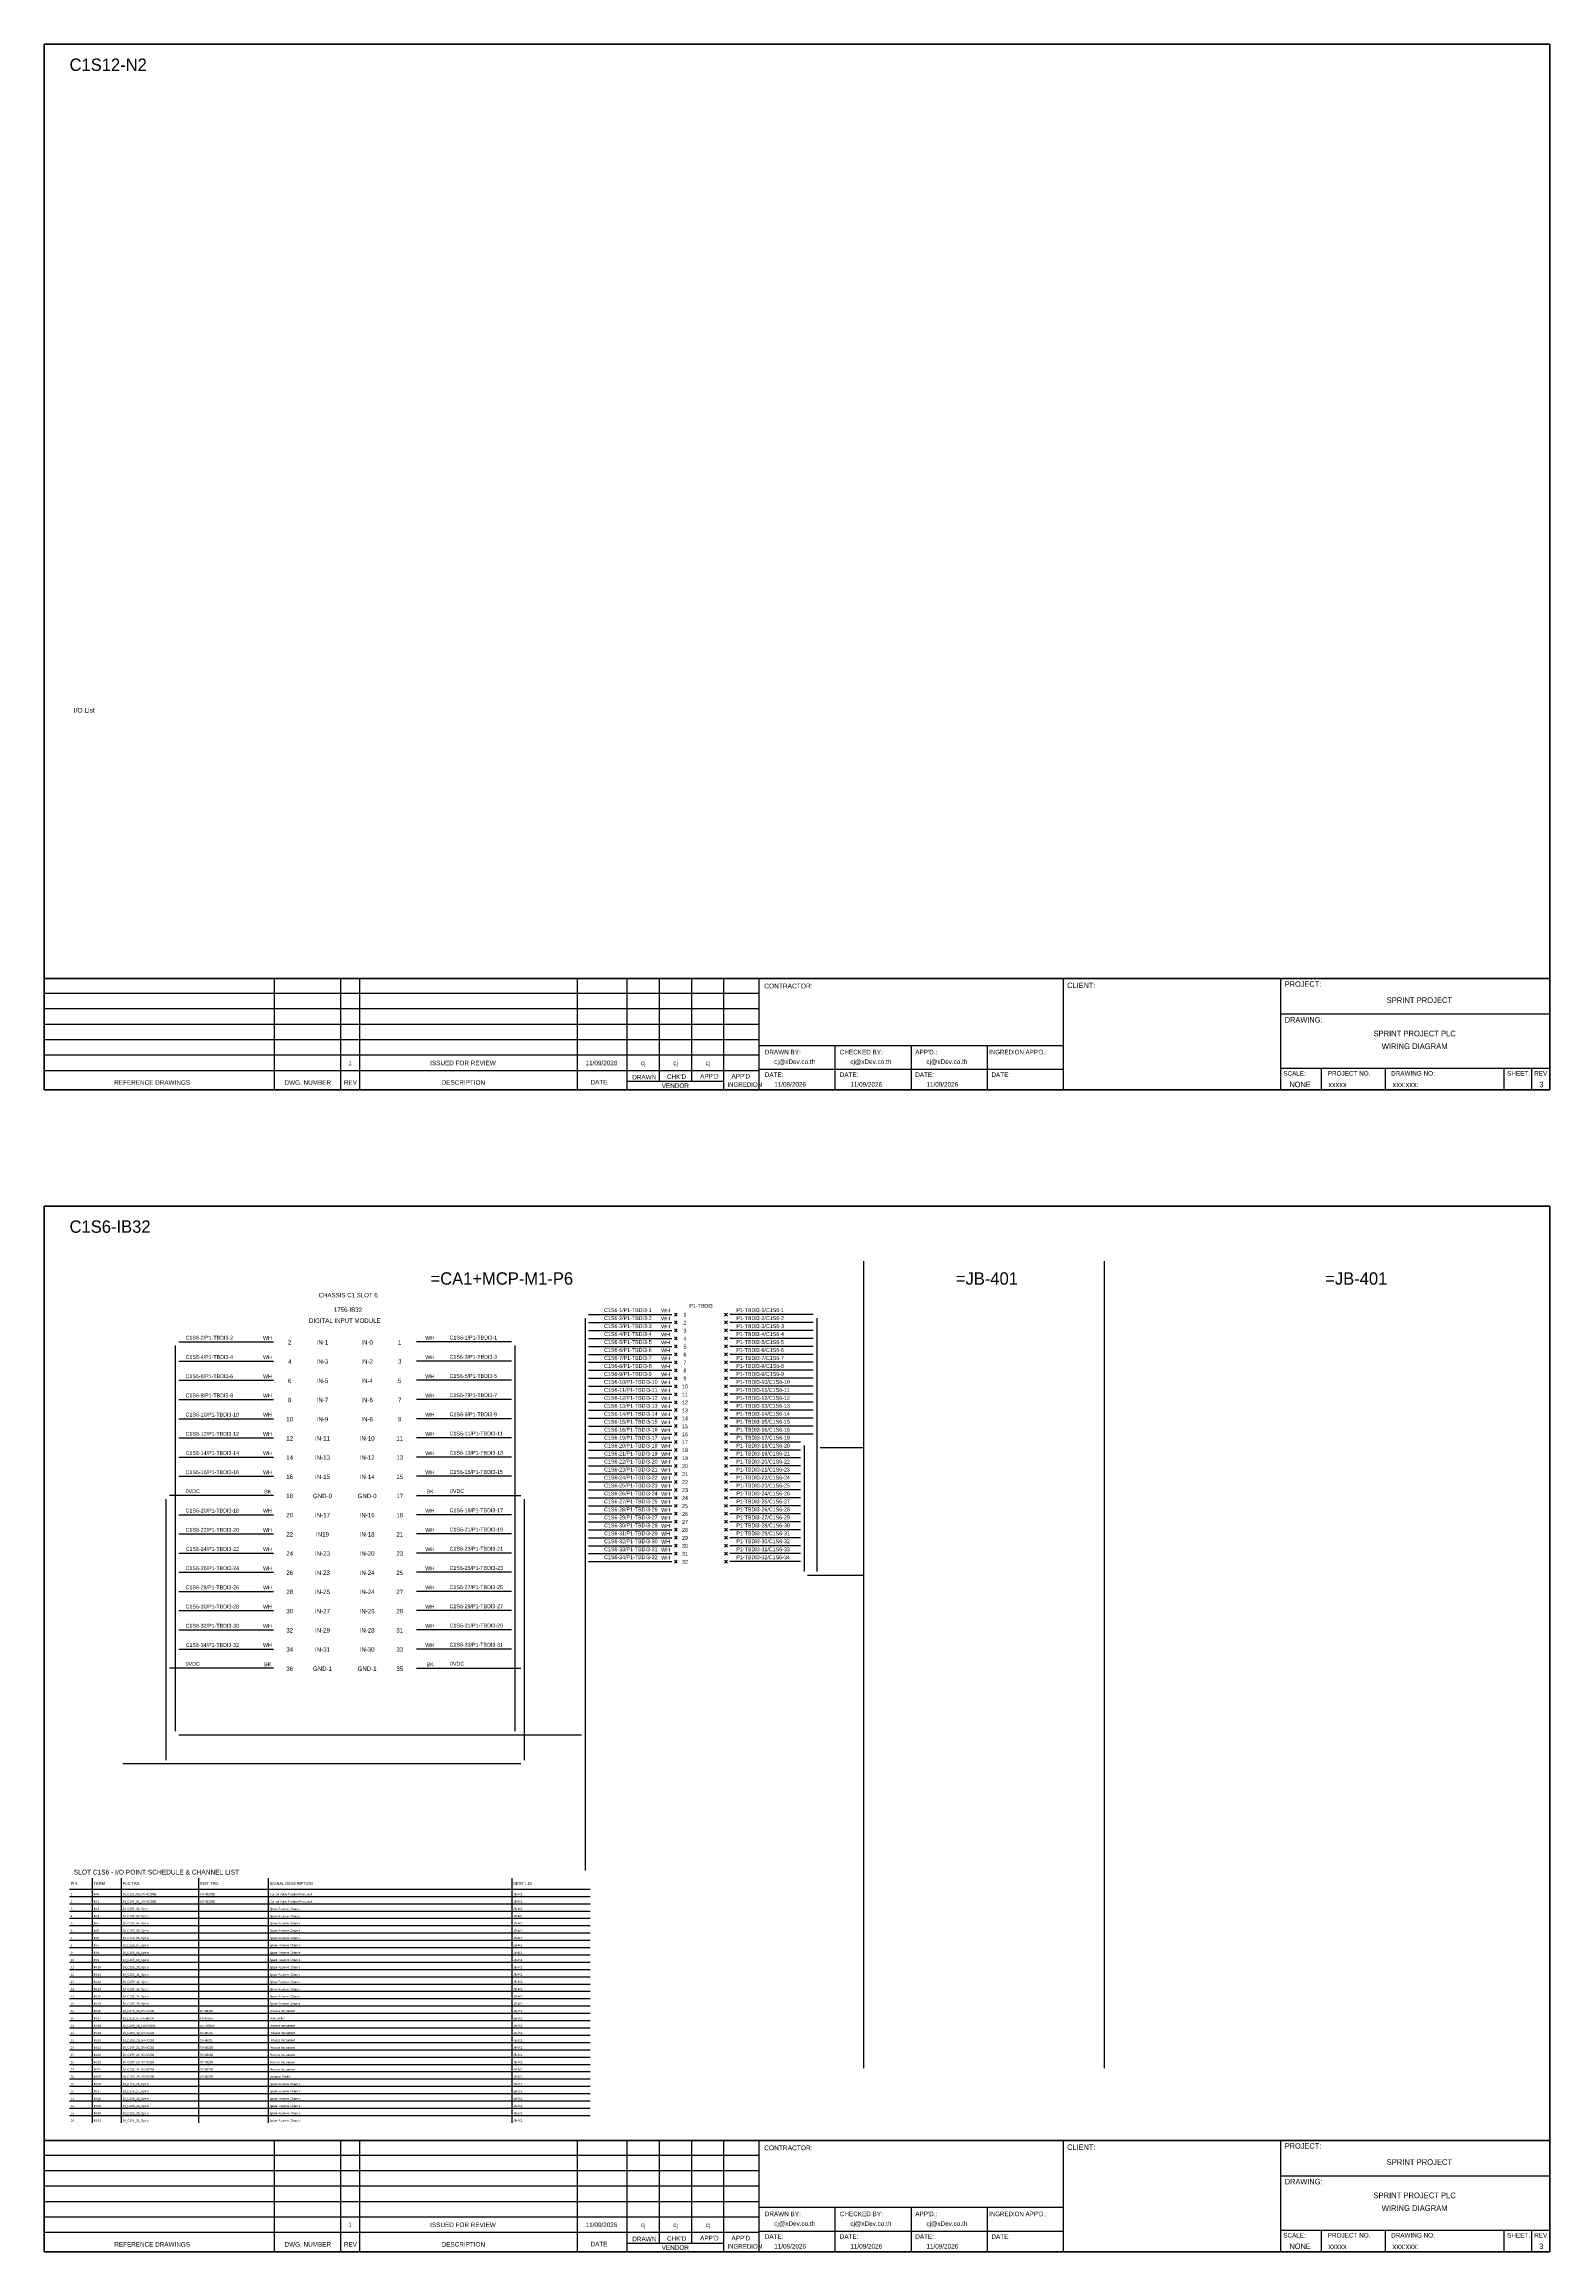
# Model space of a CAD drawing. Header units: metres. Extents: x 0 to 20667, y -39055 to 2704.
# Drawn here: x 16773 to 20667, y -3004 to 2704 of the extents above; entities that cross this region are included whole.
import ezdxf
from ezdxf.enums import TextEntityAlignment as Align

# ---------------------------------------------------------------- set-up
doc = ezdxf.new("R2010")
doc.units = ezdxf.units.M

msp = doc.modelspace()

# ---------------------------------------------------------------- linework, layer by layer
at = {"color": 4}
for p, q in [((20075.5, 56.1), (20075.5, 0)), ((20240.8, 56.1), (20240.8, 0)), ((20075.5, -2948.1), (20075.5, -3004.2)), ((20240.8, -2948.1), (20240.8, -3004.2))]:
    msp.add_line(p, q, dxfattribs=at)
at = {"color": 4, "ltscale": 0.5}
for p, q in [((20547.9, 56.1), (20547.9, 0)), ((20547.9, 56.1), (20547.9, 0)), ((20619.1, 56.1), (20619.1, 0)), ((20619.1, 56.1), (20619.1, 0)), ((20547.9, -2948.1), (20547.9, -3004.2)), ((20547.9, -2948.1), (20547.9, -3004.2)), ((20619.1, -2948.1), (20619.1, -3004.2)), ((20619.1, -2948.1), (20619.1, -3004.2))]:
    msp.add_line(p, q, dxfattribs=at)
at = {"color": 1, "ltscale": 25.4}
for p, q in [((18410.4, -576.7), (18402.8, -584.4)), ((18402.8, -576.7), (18410.4, -584.4)), ((18410.4, -597.3), (18402.8, -605)), ((18402.8, -597.3), (18410.4, -605)), ((18410.4, -617.9), (18402.8, -625.6)), ((18402.8, -617.9), (18410.4, -625.6)), ((18532.5, -576.7), (18540.2, -584.4)), ((18540.2, -576.7), (18532.5, -584.4)), ((18532.5, -597.3), (18540.2, -605)), ((18540.2, -597.3), (18532.5, -605)), ((18532.5, -617.9), (18540.2, -625.6)), ((18540.2, -617.9), (18532.5, -625.6)), ((18410.4, -638.5), (18402.8, -646.2)), ((18402.8, -638.5), (18410.4, -646.2)), ((18410.4, -659.1), (18402.8, -666.8)), ((18402.8, -659.1), (18410.4, -666.8)), ((18410.4, -679.7), (18402.8, -687.4)), ((18402.8, -679.7), (18410.4, -687.4)), ((18532.5, -638.5), (18540.2, -646.2)), ((18540.2, -638.5), (18532.5, -646.2)), ((18532.5, -659.1), (18540.2, -666.8)), ((18540.2, -659.1), (18532.5, -666.8)), ((18532.5, -679.7), (18540.2, -687.4)), ((18540.2, -679.7), (18532.5, -687.4)), ((18410.4, -700.4), (18402.8, -708)), ((18402.8, -700.4), (18410.4, -708)), ((18410.4, -721), (18402.8, -728.6)), ((18402.8, -721), (18410.4, -728.6)), ((18410.4, -741.6), (18402.8, -749.3)), ((18402.8, -741.6), (18410.4, -749.3)), ((18532.5, -700.4), (18540.2, -708)), ((18540.2, -700.4), (18532.5, -708)), ((18532.5, -721), (18540.2, -728.6)), ((18540.2, -721), (18532.5, -728.6)), ((18532.5, -741.6), (18540.2, -749.3)), ((18540.2, -741.6), (18532.5, -749.3)), ((18410.4, -762.2), (18402.8, -769.9)), ((18402.8, -762.2), (18410.4, -769.9)), ((18410.4, -782.8), (18402.8, -790.5)), ((18402.8, -782.8), (18410.4, -790.5)), ((18532.5, -762.2), (18540.2, -769.9)), ((18540.2, -762.2), (18532.5, -769.9)), ((18532.5, -782.8), (18540.2, -790.5)), ((18540.2, -782.8), (18532.5, -790.5)), ((18410.4, -803.4), (18402.8, -811.1)), ((18402.8, -803.4), (18410.4, -811.1)), ((18410.4, -824), (18402.8, -831.7)), ((18402.8, -824), (18410.4, -831.7)), ((18410.4, -844.6), (18402.8, -852.3)), ((18402.8, -844.6), (18410.4, -852.3)), ((18532.5, -803.4), (18540.2, -811.1)), ((18540.2, -803.4), (18532.5, -811.1)), ((18532.5, -824), (18540.2, -831.7)), ((18540.2, -824), (18532.5, -831.7)), ((18532.5, -844.6), (18540.2, -852.3)), ((18540.2, -844.6), (18532.5, -852.3)), ((18410.4, -865.3), (18402.8, -872.9)), ((18402.8, -865.3), (18410.4, -872.9)), ((18410.4, -885.9), (18402.8, -893.5)), ((18402.8, -885.9), (18410.4, -893.5)), ((18410.4, -906.5), (18402.8, -914.1)), ((18402.8, -906.5), (18410.4, -914.1)), ((18532.5, -865.3), (18540.2, -872.9)), ((18540.2, -865.3), (18532.5, -872.9)), ((18532.5, -885.9), (18540.2, -893.5)), ((18540.2, -885.9), (18532.5, -893.5)), ((18532.5, -906.5), (18540.2, -914.1)), ((18540.2, -906.5), (18532.5, -914.1)), ((18410.4, -927.1), (18402.8, -934.8)), ((18402.8, -927.1), (18410.4, -934.8)), ((18410.4, -947.7), (18402.8, -955.4)), ((18402.8, -947.7), (18410.4, -955.4)), ((18410.4, -968.3), (18402.8, -976)), ((18402.8, -968.3), (18410.4, -976)), ((18532.5, -927.1), (18540.2, -934.8)), ((18540.2, -927.1), (18532.5, -934.8)), ((18532.5, -947.7), (18540.2, -955.4)), ((18540.2, -947.7), (18532.5, -955.4)), ((18532.5, -968.3), (18540.2, -976)), ((18540.2, -968.3), (18532.5, -976)), ((18410.4, -988.9), (18402.8, -996.6)), ((18402.8, -988.9), (18410.4, -996.6)), ((18410.4, -1009.5), (18402.8, -1017.2)), ((18402.8, -1009.5), (18410.4, -1017.2)), ((18532.5, -988.9), (18540.2, -996.6)), ((18540.2, -988.9), (18532.5, -996.6)), ((18532.5, -1009.5), (18540.2, -1017.2)), ((18540.2, -1009.5), (18532.5, -1017.2)), ((18410.4, -1030.1), (18402.8, -1037.8)), ((18402.8, -1030.1), (18410.4, -1037.8)), ((18410.4, -1050.8), (18402.8, -1058.4)), ((18402.8, -1050.8), (18410.4, -1058.4)), ((18410.4, -1071.4), (18402.8, -1079)), ((18402.8, -1071.4), (18410.4, -1079)), ((18532.5, -1030.1), (18540.2, -1037.8)), ((18540.2, -1030.1), (18532.5, -1037.8)), ((18532.5, -1050.8), (18540.2, -1058.4)), ((18540.2, -1050.8), (18532.5, -1058.4)), ((18532.5, -1071.4), (18540.2, -1079)), ((18540.2, -1071.4), (18532.5, -1079)), ((18410.4, -1092), (18402.8, -1099.7)), ((18402.8, -1092), (18410.4, -1099.7)), ((18410.4, -1112.6), (18402.8, -1120.3)), ((18402.8, -1112.6), (18410.4, -1120.3)), ((18410.4, -1133.2), (18402.8, -1140.9)), ((18402.8, -1133.2), (18410.4, -1140.9)), ((18532.5, -1092), (18540.2, -1099.7)), ((18540.2, -1092), (18532.5, -1099.7)), ((18532.5, -1112.6), (18540.2, -1120.3)), ((18540.2, -1112.6), (18532.5, -1120.3)), ((18532.5, -1133.2), (18540.2, -1140.9)), ((18540.2, -1133.2), (18532.5, -1140.9)), ((18410.4, -1153.8), (18402.8, -1161.5)), ((18402.8, -1153.8), (18410.4, -1161.5)), ((18410.4, -1174.4), (18402.8, -1182.1)), ((18402.8, -1174.4), (18410.4, -1182.1)), ((18410.4, -1195), (18402.8, -1202.7)), ((18402.8, -1195), (18410.4, -1202.7)), ((18532.5, -1153.8), (18540.2, -1161.5)), ((18540.2, -1153.8), (18532.5, -1161.5)), ((18532.5, -1174.4), (18540.2, -1182.1)), ((18540.2, -1174.4), (18532.5, -1182.1)), ((18532.5, -1195), (18540.2, -1202.7)), ((18540.2, -1195), (18532.5, -1202.7)), ((18410.4, -1215.7), (18402.8, -1223.3)), ((18402.8, -1215.7), (18410.4, -1223.3)), ((18532.5, -1215.7), (18540.2, -1223.3)), ((18540.2, -1215.7), (18532.5, -1223.3))]:
    msp.add_line(p, q, dxfattribs=at)
at = {"color": 7}
for p, q in [((16898.2, -2670.4), (16898.2, -2038.3)), ((16973.2, -2670.4), (16973.2, -2038.3)), ((17173.2, -2670.4), (17173.2, -2038.3)), ((17353.2, -2670.4), (17353.2, -2038.3)), ((17983.2, -2670.4), (17983.2, -2038.3)), ((16838.9, -2066.3), (18184.7, -2066.3))]:
    msp.add_line(p, q, dxfattribs=at)
at = {"color": 8}
for p, q in [((16838.9, -2085.2), (18184.7, -2085.2)), ((16838.9, -2104.1), (18184.7, -2104.1)), ((16838.9, -2122.9), (18184.7, -2122.9)), ((16838.9, -2141.8), (18184.7, -2141.8)), ((16838.9, -2160.7), (18184.7, -2160.7)), ((16838.9, -2179.6), (18184.7, -2179.6)), ((16838.9, -2198.5), (18184.7, -2198.5)), ((16838.9, -2217.3), (18184.7, -2217.3)), ((16838.9, -2236.2), (18184.7, -2236.2)), ((16838.9, -2255.1), (18184.7, -2255.1)), ((16838.9, -2274), (18184.7, -2274)), ((16838.9, -2292.9), (18184.7, -2292.9)), ((16838.9, -2311.7), (18184.7, -2311.7)), ((16838.9, -2330.6), (18184.7, -2330.6)), ((16838.9, -2349.5), (18184.7, -2349.5)), ((16838.9, -2368.4), (18184.7, -2368.4)), ((16838.9, -2387.2), (18184.7, -2387.2)), ((16838.9, -2406.1), (18184.7, -2406.1)), ((16838.9, -2425), (18184.7, -2425)), ((16838.9, -2443.9), (18184.7, -2443.9)), ((16838.9, -2462.8), (18184.7, -2462.8)), ((16838.9, -2481.6), (18184.7, -2481.6)), ((16838.9, -2500.5), (18184.7, -2500.5)), ((16838.9, -2519.4), (18184.7, -2519.4)), ((16838.9, -2538.3), (18184.7, -2538.3)), ((16838.9, -2557.1), (18184.7, -2557.1)), ((16838.9, -2576), (18184.7, -2576)), ((16838.9, -2594.9), (18184.7, -2594.9)), ((16838.9, -2613.8), (18184.7, -2613.8)), ((16838.9, -2632.7), (18184.7, -2632.7)), ((16838.9, -2651.5), (18184.7, -2651.5))]:
    msp.add_line(p, q, dxfattribs=at)
at = {"layer": 'GT_1', "color": 4}
for p, q in [((17368.6, 0), (17368.6, 288.2)), ((17540.5, 0), (17540.5, 288.2)), ((17589.6, 0), (17589.6, 288.2)), ((18152.3, 0), (18152.3, 288.2)), ((18280.6, 0), (18280.6, 288.2)), ((18364.2, 21.8), (18364.2, 288.2)), ((18447.7, 21.8), (18447.7, 288.2)), ((18531, 0), (18531, 288.2)), ((18622, 0), (18622, 288.2)), ((19409, 0), (19409, 288.2)), ((19971.3, 0), (19971.3, 288.2)), ((19971.3, 0), (19971.3, 288.2)), ((19971.3, 0), (19971.3, 288.2)), ((18622, 249.3), (16773.2, 249.3)), ((18622, 209.5), (16773.2, 209.5)), ((18622, 169.6), (16773.2, 169.6)), ((18622, 129.7), (16773.2, 129.7)), ((19409, 114.3), (18622, 114.3)), ((18818.8, 0), (18818.8, 114.3)), ((19015.5, 0), (19015.5, 114.3)), ((19212.3, 0), (19212.3, 114.3)), ((18622, 89.7), (16773.2, 89.7)), ((18621.9, 49.8), (16773.2, 49.8)), ((18531, 21.8), (18280.6, 21.8)), ((19409, 52.9), (18622, 52.9)), ((19971.3, 56.1), (20666.5, 56.1)), ((17368.6, -3004.2), (17368.6, -2716.1)), ((17540.5, -3004.2), (17540.5, -2716.1)), ((17589.6, -3004.2), (17589.6, -2716.1)), ((18152.3, -3004.2), (18152.3, -2716.1)), ((18280.6, -3004.2), (18280.6, -2716.1)), ((18364.2, -2982.4), (18364.2, -2716.1)), ((18447.7, -2982.4), (18447.7, -2716)), ((18531, -3004.2), (18531, -2716.1)), ((18622, -3004.2), (18622, -2716.1)), ((19409, -3004.2), (19409, -2716.1)), ((19971.3, -3004.2), (19971.3, -2716.1)), ((19971.3, -3004.2), (19971.3, -2716.1)), ((19971.3, -3004.2), (19971.3, -2716.1)), ((18622, -2754.9), (16773.2, -2754.9)), ((18622, -2794.7), (16773.2, -2794.7)), ((18622, -2834.6), (16773.2, -2834.6)), ((18622, -2874.6), (16773.2, -2874.6)), ((19409, -2889.9), (18622, -2889.9)), ((18818.8, -3004.2), (18818.8, -2889.9)), ((19015.5, -3004.2), (19015.5, -2889.9)), ((19212.3, -3004.2), (19212.3, -2889.9)), ((18622, -2914.5), (16773.2, -2914.5)), ((18621.9, -2954.4), (16773.2, -2954.4)), ((19409, -2951.3), (18622, -2951.3)), ((19971.3, -2948.1), (20666.5, -2948.1)), ((18531, -2982.4), (18280.6, -2982.4))]:
    msp.add_line(p, q, dxfattribs=at)
at = {"layer": 'HELPPOINT', "color": 4, "lineweight": 35}
for p, q in [((16773.2, 0), (16773.2, 2704.2)), ((16773.2, 2704.2), (20666.5, 2704.2)), ((16773.2, 0), (16773.2, 2704.2)), ((16773.2, 2704.2), (20666.5, 2704.2)), ((20666.5, 2704.2), (20666.5, 0)), ((20666.5, 2704.2), (20666.5, 0)), ((20666.5, 0), (16773.2, 0)), ((20666.5, 0), (16773.2, 0)), ((16773.2, -3004.2), (16773.2, -300)), ((16773.2, -300), (20666.5, -300)), ((16773.2, -3004.2), (16773.2, -300)), ((16773.2, -300), (20666.5, -300)), ((20666.5, -300), (20666.5, -3004.2)), ((20666.5, -300), (20666.5, -3004.2)), ((20666.5, -3004.2), (16773.2, -3004.2)), ((20666.5, -3004.2), (16773.2, -3004.2))]:
    msp.add_line(p, q, dxfattribs=at)
at = {"layer": 'HELPPOINT', "color": 4}
for p, q in [((19971.3, 196.6), (20666.5, 196.6)), ((19971.3, 196.6), (20666.5, 196.6)), ((19971.3, 56.1), (20666.5, 56.1)), ((19971.3, -2807.6), (20666.5, -2807.6)), ((19971.3, -2807.6), (20666.5, -2807.6)), ((19971.3, -2948.1), (20666.5, -2948.1))]:
    msp.add_line(p, q, dxfattribs=at)
at = {"layer": 'IE-WIRE', "color": 4, "ltscale": 25.4}
for p, q in [((18171.8, -589.7), (18171.8, -2018.1)), ((18180.9, -580.5), (18396.3, -580.5)), ((18180.9, -601.1), (18396.3, -601.1)), ((18180.9, -621.7), (18396.3, -621.7)), ((18762, -580.5), (18546.6, -580.5)), ((18762, -601.1), (18546.6, -601.1)), ((18762, -621.7), (18546.6, -621.7)), ((18771.1, -589.7), (18771.1, -1245.2)), ((17112.2, -660.6), (17112.2, -1658.1)), ((17121.4, -651.5), (17366.6, -651.5)), ((17981.4, -651.5), (17736.1, -651.5)), ((17990.5, -660.6), (17990.5, -1658.1)), ((18180.9, -642.4), (18396.3, -642.4)), ((18180.9, -663), (18396.3, -663)), ((18180.9, -683.6), (18396.3, -683.6)), ((18762, -642.4), (18546.6, -642.4)), ((18762, -663), (18546.6, -663)), ((18762, -683.6), (18546.6, -683.6)), ((17121.4, -701.1), (17366.6, -701.1)), ((17981.4, -701.1), (17736.1, -701.1)), ((18180.9, -704.2), (18396.3, -704.2)), ((18180.9, -724.8), (18396.3, -724.8)), ((18762, -704.2), (18546.6, -704.2)), ((18762, -724.8), (18546.6, -724.8)), ((17121.4, -750.7), (17366.6, -750.7)), ((17981.4, -750.7), (17736.1, -750.7)), ((18180.9, -745.4), (18396.3, -745.4)), ((18180.9, -766), (18396.3, -766)), ((18180.9, -786.6), (18396.3, -786.6)), ((18762, -745.4), (18546.6, -745.4)), ((18762, -766), (18546.6, -766)), ((18762, -786.6), (18546.6, -786.6)), ((17121.4, -800.4), (17366.6, -800.4)), ((17121.4, -850), (17366.6, -850)), ((17981.4, -800.4), (17736.1, -800.4)), ((17981.4, -850), (17736.1, -850)), ((18180.9, -807.3), (18396.3, -807.3)), ((18180.9, -827.9), (18396.3, -827.9)), ((18180.9, -848.5), (18396.3, -848.5)), ((18762, -807.3), (18546.6, -807.3)), ((18762, -827.9), (18546.6, -827.9)), ((18762, -848.5), (18546.6, -848.5)), ((17121.4, -899.6), (17366.6, -899.6)), ((17981.4, -899.6), (17736.1, -899.6)), ((18180.9, -869.1), (18396.3, -869.1)), ((18180.9, -889.7), (18396.3, -889.7)), ((18180.9, -910.3), (18396.3, -910.3)), ((18762, -869.1), (18546.6, -869.1)), ((18762, -889.7), (18546.6, -889.7)), ((18728.9, -910.3), (18546.6, -910.3)), ((17121.4, -949.3), (17366.6, -949.3)), ((17981.4, -949.3), (17736.1, -949.3)), ((18180.9, -930.9), (18396.3, -930.9)), ((18180.9, -951.5), (18396.3, -951.5)), ((18728.9, -930.9), (18546.6, -930.9)), ((18728.9, -951.5), (18546.6, -951.5)), ((18738, -919.5), (18738, -1245.2)), ((17121.4, -998.9), (17366.6, -998.9)), ((17981.4, -998.9), (17736.1, -998.9)), ((18180.9, -972.1), (18396.3, -972.1)), ((18180.9, -992.8), (18396.3, -992.8)), ((18180.9, -1013.4), (18396.3, -1013.4)), ((18728.9, -972.1), (18546.6, -972.1)), ((18728.9, -992.8), (18546.6, -992.8)), ((18728.9, -1013.4), (18546.6, -1013.4)), ((18180.9, -1034), (18396.3, -1034)), ((18180.9, -1054.6), (18396.3, -1054.6)), ((18180.9, -1075.2), (18396.3, -1075.2)), ((18728.9, -1034), (18546.6, -1034)), ((18728.9, -1054.6), (18546.6, -1054.6)), ((18728.9, -1075.2), (18546.6, -1075.2)), ((17121.4, -1098.2), (17366.6, -1098.2)), ((17981.4, -1098.2), (17736.1, -1098.2)), ((18180.9, -1095.8), (18396.3, -1095.8)), ((18180.9, -1116.4), (18396.3, -1116.4)), ((18180.9, -1137), (18396.3, -1137)), ((18728.9, -1095.8), (18546.6, -1095.8)), ((18728.9, -1116.4), (18546.6, -1116.4)), ((18728.9, -1137), (18546.6, -1137)), ((17121.4, -1147.8), (17366.6, -1147.8)), ((17121.4, -1197.4), (17366.6, -1197.4)), ((17981.4, -1147.8), (17736.1, -1147.8)), ((17981.4, -1197.4), (17736.1, -1197.4)), ((18180.9, -1157.7), (18396.3, -1157.7)), ((18180.9, -1178.3), (18396.3, -1178.3)), ((18728.9, -1157.7), (18546.6, -1157.7)), ((18728.9, -1178.3), (18546.6, -1178.3)), ((17121.4, -1247.1), (17366.6, -1247.1)), ((17981.4, -1247.1), (17736.1, -1247.1)), ((18180.9, -1198.9), (18396.3, -1198.9)), ((18180.9, -1219.5), (18396.3, -1219.5)), ((18728.9, -1198.9), (18546.6, -1198.9)), ((18728.9, -1219.5), (18546.6, -1219.5)), ((17121.4, -1296.7), (17366.6, -1296.7)), ((17981.4, -1296.7), (17736.1, -1296.7)), ((17121.4, -1346.3), (17366.6, -1346.3)), ((17981.4, -1346.3), (17736.1, -1346.3)), ((17121.4, -1396), (17366.6, -1396)), ((17981.4, -1396), (17736.1, -1396)), ((17121.4, -1445.6), (17366.6, -1445.6)), ((17981.4, -1445.6), (17736.1, -1445.6))]:
    msp.add_line(p, q, dxfattribs=at)
at = {"layer": 'IE-WIRE', "color": 4}
for p, q in [((18780.1, -924.4), (18891.4, -924.4)), ((18747, -1254.1), (18891.4, -1254.1)), ((17121.3, -1667.2), (18162.6, -1667.2))]:
    msp.add_line(p, q, dxfattribs=at)
at = {"layer": 'IE-WIRE', "color": 7, "ltscale": 25.4}
for p, q in [((17088.1, -1057.7), (17088.1, -1733.3)), ((17366.6, -1048.5), (17097.2, -1048.5)), ((17736.1, -1048.5), (18005.5, -1048.5)), ((18014.6, -1057.7), (18014.6, -1733.3)), ((17366.6, -1495.2), (17097.2, -1495.2)), ((17736.1, -1495.2), (18005.5, -1495.2)), ((18005.6, -1742.2), (16976.6, -1742.2))]:
    msp.add_line(p, q, dxfattribs=at)
at = {"layer": 'MEMBER', "color": 4, "lineweight": 35}
for p, q in [((16773.2, 288.2), (20666.5, 288.2)), ((16773.2, 288.2), (20666.5, 288.2)), ((16773.2, -2716.1), (20666.5, -2716.1)), ((16773.2, -2716.1), (20666.5, -2716.1))]:
    msp.add_line(p, q, dxfattribs=at)
at = {"layer": 'MEMBER', "color": 4}
for p, q in [((19971.3, 196.6), (20666.5, 196.6)), ((19971.3, 196.6), (20666.5, 196.6)), ((19971.3, 56.1), (20666.5, 56.1)), ((19971.3, 56.1), (20666.5, 56.1)), ((19971.3, -2807.6), (20666.5, -2807.6)), ((19971.3, -2807.6), (20666.5, -2807.6)), ((19971.3, -2948.1), (20666.5, -2948.1)), ((19971.3, -2948.1), (20666.5, -2948.1))]:
    msp.add_line(p, q, dxfattribs=at)
at = {"layer": 'x01001-FrameArea'}
for p, q in [((18891.4, -442.7), (18891.4, -2529.2)), ((19514.5, -442.7), (19514.5, -2529.2))]:
    msp.add_line(p, q, dxfattribs=at)

# ---------------------------------------------------------------- texts
at = {"color": 2}
for s, p in [('C1S12-N2', (16838.9, 2635)), ('C1S6-IB32', (16838.9, -369.2))]:
    msp.add_text(s, height=32, dxfattribs=at).set_placement(p)
at = {"color": 4, "ltscale": 100}
for s, p in [('SPRINT PROJECT', (20329.1, 232.2)), ('SPRINT PROJECT PLC', (20316.9, 146)), ('WIRING DIAGRAM', (20316.9, 113.1)), ('SPRINT PROJECT', (20329.1, -2772)), ('SPRINT PROJECT PLC', (20316.9, -2858.2)), ('WIRING DIAGRAM', (20316.9, -2891.1))]:
    msp.add_text(s, height=14.693, dxfattribs=at).set_placement(p, align=Align.MIDDLE_CENTER)
at = {"color": 2}
for s, height, p in [('=CA1+MCP-M1-P6', 32, (17956.6, -487.4)), ('=JB-401', 32, (19210.9, -487.4)), ('=JB-401', 32, (20166, -487.4)), ('CHASSIS C1 SLOT 6', 11.441, (17559.4, -530.4)), ('1756-IB32', 11.44, (17558.8, -567.9)), ('DIGITAL INPUT MODULE', 11.441, (17550.6, -596.4)), ('2', 11.4, (17408.1, -652.6)), ('IN-1', 11.44, (17492.8, -652.6)), ('IN-0', 11.44, (17608.3, -652.6)), ('1', 11.4, (17692.6, -652.6)), ('4', 11.4, (17408.1, -702.2)), ('IN-3', 11.44, (17492.8, -702.2)), ('IN-2', 11.44, (17608.3, -702.2)), ('3', 11.4, (17692.6, -702.2)), ('8', 11.4, (17408.1, -801.5)), ('6', 11.4, (17408.1, -751.9)), ('IN-5', 11.44, (17492.8, -751.9)), ('IN-7', 11.44, (17492.8, -801.5)), ('IN-4', 11.44, (17608.3, -751.9)), ('IN-6', 11.44, (17608.3, -801.5)), ('5', 11.4, (17692.6, -751.9)), ('7', 11.4, (17692.6, -801.5)), ('10', 11.44, (17408.1, -851.1)), ('IN-9', 11.44, (17492.8, -851.1)), ('IN-8', 11.44, (17608.3, -851.1)), ('9', 11.4, (17692.6, -851.1)), ('12', 11.44, (17408.1, -900.8)), ('IN-11', 11.44, (17492.8, -900.8)), ('IN-10', 11.44, (17608.3, -900.8)), ('11', 11.44, (17692.6, -900.8)), ('14', 11.44, (17408.1, -950.4)), ('IN-13', 11.44, (17492.8, -950.4)), ('IN-12', 11.44, (17608.3, -950.4)), ('13', 11.44, (17692.6, -950.4)), ('16', 11.44, (17408.1, -1000)), ('IN-15', 11.44, (17492.8, -1000)), ('IN-14', 11.44, (17608.3, -1000)), ('15', 11.44, (17692.6, -1000)), ('18', 11.44, (17408.1, -1049.7)), ('GND-0', 11.44, (17492.8, -1049.7)), ('GND-0', 11.44, (17608.3, -1049.7)), ('17', 11.44, (17692.6, -1049.7)), ('20', 11.44, (17408.1, -1099.3)), ('IN-17', 11.44, (17492.8, -1099.3)), ('IN-16', 11.44, (17608.3, -1099.3)), ('19', 11.44, (17692.6, -1099.3)), ('22', 11.44, (17408.1, -1148.9)), ('24', 11.44, (17408.1, -1198.6)), ('IN-23', 11.44, (17492.8, -1198.6)), ('IN19', 11.44, (17492.8, -1148.9)), ('IN-18', 11.44, (17608.3, -1148.9)), ('IN-20', 11.44, (17608.3, -1198.6)), ('21', 11.44, (17692.6, -1148.9)), ('23', 11.44, (17692.6, -1198.6)), ('26', 11.44, (17408.1, -1248.2)), ('IN-23', 11.44, (17492.8, -1248.2)), ('IN-24', 11.44, (17608.3, -1248.2)), ('25', 11.44, (17692.6, -1248.2)), ('28', 11.44, (17408.1, -1297.8)), ('IN-25', 11.44, (17492.8, -1297.8)), ('IN-24', 11.44, (17608.3, -1297.8)), ('27', 11.44, (17692.6, -1297.8)), ('30', 11.44, (17408.1, -1347.5)), ('IN-27', 11.44, (17492.8, -1347.5)), ('IN-26', 11.44, (17608.3, -1347.5)), ('29', 11.44, (17692.6, -1347.5)), ('32', 11.44, (17408.1, -1397.1)), ('IN-29', 11.44, (17492.8, -1397.1)), ('IN-28', 11.44, (17608.3, -1397.1)), ('31', 11.44, (17692.6, -1397.1)), ('34', 11.44, (17408.1, -1446.7)), ('IN-31', 11.44, (17492.8, -1446.7)), ('IN-30', 11.44, (17608.3, -1446.7)), ('33', 11.44, (17692.6, -1446.7)), ('36', 11.44, (17408.1, -1496.4)), ('GND-1', 11.44, (17492.8, -1496.4)), ('GND-1', 11.44, (17608.3, -1496.4)), ('35', 11.44, (17692.6, -1496.4))]:
    msp.add_text(s, height=height, dxfattribs=at).set_placement(p, align=Align.MIDDLE_CENTER)
at = {"color": 4}
for s, height, p in [('C1S6-1/P1-TBDI3-1', 9.949, (18221.1, -574.2)), ('WH', 9.95, (18368.7, -575.3)), ('P1-TBDI3-1/C1S6-1', 9.949, (18563.1, -574.2)), ('C1S6-2/P1-TBDI3-2', 9.949, (18221.1, -594.8)), ('C1S6-3/P1-TBDI3-3', 9.949, (18221.1, -615.5)), ('C1S6-4/P1-TBDI3-4', 9.949, (18221.1, -636.1)), ('WH', 9.95, (18368.7, -595.9)), ('WH', 9.95, (18368.7, -616.5)), ('WH', 9.95, (18368.7, -637.1)), ('P1-TBDI3-2/C1S6-2', 9.949, (18563.1, -594.8)), ('P1-TBDI3-3/C1S6-3', 9.949, (18563.1, -615.5)), ('P1-TBDI3-4/C1S6-4', 9.949, (18563.1, -636.1)), ('C1S6-2/P1-TBDI3-2', 9.949, (17139, -645.5)), ('C1S6-4/P1-TBDI3-4', 9.949, (17139, -695.5)), ('WH', 9.95, (17339.1, -646.2)), ('WH', 9.95, (17758.6, -646.2)), ('C1S6-1/P1-TBDI3-1', 9.949, (17821.5, -645.2)), ('C1S6-3/P1-TBDI3-3', 9.949, (17821.5, -694.8)), ('C1S6-5/P1-TBDI3-5', 9.949, (18221.1, -656.7)), ('C1S6-6/P1-TBDI3-6', 9.949, (18221.1, -677.3)), ('WH', 9.95, (18368.7, -657.7)), ('WH', 9.95, (18368.7, -678.3)), ('P1-TBDI3-5/C1S6-5', 9.949, (18563.1, -656.7)), ('P1-TBDI3-6/C1S6-6', 9.949, (18563.1, -677.3)), ('C1S6-6/P1-TBDI3-6', 9.949, (17139, -745.1)), ('WH', 9.95, (17339.1, -695.8)), ('WH', 9.95, (17339.1, -745.5)), ('WH', 9.95, (17758.6, -695.8)), ('WH', 9.95, (17758.6, -745.5)), ('C1S6-5/P1-TBDI3-5', 9.949, (17821.5, -744.4)), ('C1S6-7/P1-TBDI3-7', 9.949, (18221.1, -697.9)), ('C1S6-8/P1-TBDI3-8', 9.949, (18221.1, -718.5)), ('C1S6-9/P1-TBDI3-9', 9.949, (18221.1, -739.1)), ('WH', 9.95, (18368.7, -698.9)), ('WH', 9.95, (18368.7, -719.6)), ('WH', 9.95, (18368.7, -740.2)), ('P1-TBDI3-7/C1S6-7', 9.949, (18563.1, -697.9)), ('P1-TBDI3-8/C1S6-8', 9.949, (18563.1, -718.5)), ('P1-TBDI3-9/C1S6-9', 9.949, (18563.1, -739.1)), ('C1S6-8/P1-TBDI3-8', 9.949, (17139, -794.7)), ('WH', 9.95, (17339.1, -795.1)), ('WH', 9.95, (17758.6, -795.1)), ('C1S6-7/P1-TBDI3-7', 9.949, (17821.5, -794.1)), ('C1S6-10/P1-TBDI3-10', 9.949, (18221.1, -759.7)), ('C1S6-11/P1-TBDI3-11', 9.949, (18221.1, -780.4)), ('C1S6-12/P1-TBDI3-12', 9.949, (18221.1, -801)), ('WH', 9.95, (18368.7, -760.8)), ('WH', 9.95, (18368.7, -781.4)), ('WH', 9.95, (18368.7, -802)), ('P1-TBDI3-10/C1S6-10', 9.949, (18563.1, -759.7)), ('P1-TBDI3-11/C1S6-11', 9.949, (18563.1, -780.4)), ('P1-TBDI3-12/C1S6-12', 9.949, (18563.1, -801)), ('C1S6-10/P1-TBDI3-10', 9.949, (17139, -844.4)), ('WH', 9.95, (17339.1, -844.7)), ('WH', 9.95, (17758.6, -844.7)), ('C1S6-9/P1-TBDI3-9', 9.949, (17821.5, -843.7)), ('C1S6-13/P1-TBDI3-13', 9.949, (18221.1, -821.6)), ('C1S6-14/P1-TBDI3-14', 9.949, (18221.1, -842.2)), ('C1S6-15/P1-TBDI3-15', 9.949, (18221.1, -862.8)), ('WH', 9.95, (18368.7, -822.6)), ('WH', 9.95, (18368.7, -843.2)), ('WH', 9.95, (18368.7, -863.8)), ('P1-TBDI3-13/C1S6-13', 9.949, (18563.1, -821.6)), ('P1-TBDI3-14/C1S6-14', 9.949, (18563.1, -842.2)), ('P1-TBDI3-15/C1S6-15', 9.949, (18563.1, -862.8)), ('C1S6-12/P1-TBDI3-12', 9.949, (17139, -894)), ('WH', 9.95, (17339.1, -894.4)), ('WH', 9.95, (17758.6, -894.4)), ('C1S6-11/P1-TBDI3-11', 9.949, (17821.5, -893.3)), ('C1S6-16/P1-TBDI3-16', 9.949, (18221.1, -883.4)), ('C1S6-19/P1-TBDI3-17', 9.949, (18221.1, -904)), ('WH', 9.95, (18368.7, -884.4)), ('WH', 9.95, (18368.7, -905.1)), ('P1-TBDI3-16/C1S6-16', 9.949, (18563.1, -883.4)), ('P1-TBDI3-17/C1S6-19', 9.949, (18563.1, -904)), ('C1S6-14/P1-TBDI3-14', 9.949, (17139, -943.6)), ('WH', 9.95, (17339.1, -944)), ('WH', 9.95, (17758.6, -944)), ('C1S6-13/P1-TBDI3-13', 9.949, (17821.5, -943)), ('C1S6-20/P1-TBDI3-18', 9.949, (18221.1, -924.6)), ('C1S6-21/P1-TBDI3-19', 9.949, (18221.1, -945.2)), ('C1S6-22/P1-TBDI3-20', 9.949, (18221.1, -965.9)), ('WH', 9.95, (18368.7, -925.7)), ('WH', 9.95, (18368.7, -946.3)), ('WH', 9.95, (18368.7, -966.9)), ('P1-TBDI3-18/C1S6-20', 9.949, (18563.1, -924.6)), ('P1-TBDI3-19/C1S6-21', 9.949, (18563.1, -945.2)), ('P1-TBDI3-20/C1S6-22', 9.949, (18563.1, -965.9)), ('C1S6-16/P1-TBDI3-16', 9.949, (17139, -993.3)), ('WH', 9.95, (17339.1, -993.6)), ('WH', 9.95, (17758.6, -993.6)), ('C1S6-15/P1-TBDI3-15', 9.949, (17821.5, -992.6)), ('C1S6-23/P1-TBDI3-21', 9.949, (18221.1, -986.5)), ('C1S6-24/P1-TBDI3-22', 9.949, (18221.1, -1007.1)), ('C1S6-25/P1-TBDI3-23', 9.949, (18221.1, -1027.7)), ('WH', 9.95, (18368.7, -987.5)), ('WH', 9.95, (18368.7, -1008.1)), ('WH', 9.95, (18368.7, -1028.7)), ('P1-TBDI3-21/C1S6-23', 9.949, (18563.1, -986.5)), ('P1-TBDI3-22/C1S6-24', 9.949, (18563.1, -1007.1)), ('P1-TBDI3-23/C1S6-25', 9.949, (18563.1, -1027.7)), ('C1S6-20/P1-TBDI3-18', 9.949, (17139, -1092.5)), ('WH', 9.95, (17339.1, -1092.9)), ('WH', 9.95, (17758.6, -1092.9)), ('C1S6-19/P1-TBDI3-17', 9.949, (17821.5, -1091.9)), ('C1S6-26/P1-TBDI3-24', 9.949, (18221.1, -1048.3)), ('C1S6-27/P1-TBDI3-25', 9.949, (18221.1, -1068.9)), ('C1S6-28/P1-TBDI3-26', 9.949, (18221.1, -1089.5)), ('WH', 9.95, (18368.7, -1049.3)), ('WH', 9.95, (18368.7, -1070)), ('WH', 9.95, (18368.7, -1090.6)), ('P1-TBDI3-24/C1S6-26', 9.949, (18563.1, -1048.3)), ('P1-TBDI3-25/C1S6-27', 9.949, (18563.1, -1068.9)), ('P1-TBDI3-26/C1S6-28', 9.949, (18563.1, -1089.5)), ('C1S6-22/P1-TBDI3-20', 9.949, (17139, -1142.2)), ('WH', 9.95, (17339.1, -1142.5)), ('WH', 9.95, (17758.6, -1142.5)), ('C1S6-21/P1-TBDI3-19', 9.949, (17821.5, -1141.5)), ('C1S6-29/P1-TBDI3-27', 9.949, (18221.1, -1110.1)), ('C1S6-30/P1-TBDI3-28', 9.949, (18221.1, -1130.8)), ('C1S6-31/P1-TBDI3-29', 9.949, (18221.1, -1151.4)), ('WH', 9.95, (18368.7, -1111.2)), ('WH', 9.95, (18368.7, -1131.8)), ('P1-TBDI3-27/C1S6-29', 9.949, (18563.1, -1110.1)), ('P1-TBDI3-28/C1S6-30', 9.949, (18563.1, -1130.8)), ('P1-TBDI3-29/C1S6-31', 9.949, (18563.1, -1151.4)), ('C1S6-24/P1-TBDI3-22', 9.949, (17139, -1191.8)), ('WH', 9.95, (17339.1, -1192.2)), ('WH', 9.95, (17758.6, -1192.2)), ('C1S6-23/P1-TBDI3-21', 9.949, (17821.5, -1191.1)), ('C1S6-32/P1-TBDI3-30', 9.949, (18221.1, -1172)), ('C1S6-33/P1-TBDI3-31', 9.949, (18221.1, -1192.6)), ('WH', 9.95, (18368.7, -1152.4)), ('WH', 9.95, (18368.7, -1173)), ('WH', 9.95, (18368.7, -1193.6)), ('P1-TBDI3-30/C1S6-32', 9.949, (18563.1, -1172)), ('P1-TBDI3-31/C1S6-33', 9.949, (18563.1, -1192.6)), ('C1S6-26/P1-TBDI3-24', 9.949, (17139, -1241.4)), ('WH', 9.95, (17339.1, -1241.8)), ('WH', 9.95, (17758.6, -1241.8)), ('C1S6-25/P1-TBDI3-23', 9.949, (17821.5, -1240.8)), ('C1S6-34/P1-TBDI3-32', 9.949, (18221.1, -1213.2)), ('WH', 9.95, (18368.7, -1214.2)), ('P1-TBDI3-32/C1S6-34', 9.949, (18563.1, -1213.2)), ('C1S6-28/P1-TBDI3-26', 9.949, (17139, -1291.1)), ('WH', 9.95, (17339.1, -1291.4)), ('WH', 9.95, (17758.6, -1291.4)), ('C1S6-27/P1-TBDI3-25', 9.949, (17821.5, -1290.4)), ('C1S6-30/P1-TBDI3-28', 9.949, (17139, -1340.7)), ('WH', 9.95, (17339.1, -1341.1)), ('WH', 9.95, (17758.6, -1341.1)), ('C1S6-29/P1-TBDI3-27', 9.949, (17821.5, -1340)), ('C1S6-32/P1-TBDI3-30', 9.949, (17139, -1390.3)), ('WH', 9.95, (17339.1, -1390.7)), ('WH', 9.95, (17758.6, -1390.7)), ('C1S6-31/P1-TBDI3-29', 9.949, (17821.5, -1389.7)), ('C1S6-34/P1-TBDI3-32', 9.949, (17139, -1440)), ('WH', 9.95, (17339.1, -1440.3)), ('WH', 9.95, (17758.6, -1440.3)), ('C1S6-33/P1-TBDI3-31', 9.949, (17821.5, -1439.3))]:
    msp.add_text(s, height=height, dxfattribs=at).set_placement(p)
msp.add_text('P1-TBDI3', height=9.95, dxfattribs=at).set_placement((18471.5, -558.1), align=Align.MIDDLE_CENTER)
at = {"color": 7}
for s, height, p in [('0VDC', 9.95, (17139, -1042.2)), ('BK', 9.95, (17342.1, -1043.3)), ('BK', 9.95, (17762, -1043.3)), ('0VDC', 9.95, (17822.6, -1041.8)), ('0VDC', 9.95, (17139, -1488.9)), ('BK', 9.95, (17342.1, -1490)), ('BK', 9.95, (17762, -1490)), ('0VDC', 9.95, (17822.6, -1488.5)), ('2', 5.5, (16841.9, -2101.1)), ('1', 5.5, (16841.9, -2082.2)), ('IN-0', 5.5, (16901.2, -2082.2)), ('IN-1', 5.5, (16901.2, -2101.1)), ('DI_C1S6_00_XV-40203E', 5.5, (16976.2, -2082.2)), ('DI_C1S6_01_XV-40203E', 5.5, (16976.2, -2101.1)), ('XV-40203E', 5.5, (17176.2, -2082.2)), ('XV-40203E', 5.5, (17176.2, -2101.1)), ('Control Valve Position Feedback', 5.5, (17356.2, -2082.2)), ('Control Valve Position Feedback', 5.5, (17356.2, -2101.1)), ('JB-401', 5.5, (17986.2, -2082.2)), ('JB-401', 5.5, (17986.2, -2101.1)), ('4', 5.5, (16841.9, -2138.8)), ('3', 5.5, (16841.9, -2119.9)), ('5', 5.5, (16841.9, -2157.7)), ('IN-2', 5.5, (16901.2, -2119.9)), ('IN-3', 5.5, (16901.2, -2138.8)), ('IN-4', 5.5, (16901.2, -2157.7)), ('DI_C1S6_02_Spare', 5.5, (16976.2, -2119.9)), ('DI_C1S6_03_Spare', 5.5, (16976.2, -2138.8)), ('DI_C1S6_04_Spare', 5.5, (16976.2, -2157.7)), ('Spare Reserve Channel', 5.5, (17356.2, -2119.9)), ('Spare Reserve Channel', 5.5, (17356.2, -2138.8)), ('Spare Reserve Channel', 5.5, (17356.2, -2157.7)), ('JB-401', 5.5, (17986.2, -2119.9)), ('JB-401', 5.5, (17986.2, -2138.8)), ('JB-401', 5.5, (17986.2, -2157.7)), ('8', 5.5, (16841.9, -2214.3)), ('6', 5.5, (16841.9, -2176.6)), ('7', 5.5, (16841.9, -2195.5)), ('IN-5', 5.5, (16901.2, -2176.6)), ('IN-6', 5.5, (16901.2, -2195.5)), ('IN-7', 5.5, (16901.2, -2214.3)), ('DI_C1S6_05_Spare', 5.5, (16976.2, -2176.6)), ('DI_C1S6_06_Spare', 5.5, (16976.2, -2195.5)), ('DI_C1S6_07_Spare', 5.5, (16976.2, -2214.3)), ('Spare Reserve Channel', 5.5, (17356.2, -2176.6)), ('Spare Reserve Channel', 5.5, (17356.2, -2195.5)), ('Spare Reserve Channel', 5.5, (17356.2, -2214.3)), ('JB-401', 5.5, (17986.2, -2176.6)), ('JB-401', 5.5, (17986.2, -2195.5)), ('JB-401', 5.5, (17986.2, -2214.3)), ('9', 5.5, (16841.9, -2233.2)), ('10', 5.5, (16841.9, -2252.1)), ('11', 5.5, (16841.9, -2271)), ('IN-8', 5.5, (16901.2, -2233.2)), ('IN-9', 5.5, (16901.2, -2252.1)), ('IN-10', 5.5, (16901.2, -2271)), ('DI_C1S6_08_Spare', 5.5, (16976.2, -2233.2)), ('DI_C1S6_09_Spare', 5.5, (16976.2, -2252.1)), ('DI_C1S6_10_Spare', 5.5, (16976.2, -2271)), ('Spare Reserve Channel', 5.5, (17356.2, -2233.2)), ('Spare Reserve Channel', 5.5, (17356.2, -2252.1)), ('Spare Reserve Channel', 5.5, (17356.2, -2271)), ('JB-401', 5.5, (17986.2, -2233.2)), ('JB-401', 5.5, (17986.2, -2252.1)), ('JB-401', 5.5, (17986.2, -2271)), ('12', 5.5, (16841.9, -2289.9)), ('13', 5.5, (16841.9, -2308.7)), ('14', 5.5, (16841.9, -2327.6)), ('IN-11', 5.5, (16901.2, -2289.9)), ('IN-12', 5.5, (16901.2, -2308.7)), ('IN-13', 5.5, (16901.2, -2327.6)), ('DI_C1S6_11_Spare', 5.5, (16976.2, -2289.9)), ('DI_C1S6_12_Spare', 5.5, (16976.2, -2308.7)), ('DI_C1S6_13_Spare', 5.5, (16976.2, -2327.6)), ('Spare Reserve Channel', 5.5, (17356.2, -2289.9)), ('Spare Reserve Channel', 5.5, (17356.2, -2308.7)), ('Spare Reserve Channel', 5.5, (17356.2, -2327.6)), ('JB-401', 5.5, (17986.2, -2289.9)), ('JB-401', 5.5, (17986.2, -2308.7)), ('JB-401', 5.5, (17986.2, -2327.6)), ('20', 5.5, (16841.9, -2403.1)), ('15', 5.5, (16841.9, -2346.5)), ('16', 5.5, (16841.9, -2365.4)), ('19', 5.5, (16841.9, -2384.2)), ('IN-14', 5.5, (16901.2, -2346.5)), ('IN-15', 5.5, (16901.2, -2365.4)), ('IN-16', 5.5, (16901.2, -2384.2)), ('DI_C1S6_14_Spare', 5.5, (16976.2, -2346.5)), ('DI_C1S6_15_Spare', 5.5, (16976.2, -2365.4)), ('DI_C1S6_16_ES-60202', 5.5, (16976.2, -2384.2)), ('DI_C1S6_17_FS-60205', 5.5, (16976.2, -2403.1)), ('ES-60202', 5.5, (17176.2, -2384.2)), ('FS-60205', 5.5, (17176.2, -2403.1)), ('Spare Reserve Channel', 5.5, (17356.2, -2346.5)), ('Spare Reserve Channel', 5.5, (17356.2, -2365.4)), ('Process Instrument', 5.5, (17356.2, -2384.2)), ('Flow Switch', 5.5, (17356.2, -2403.1)), ('JB-401', 5.5, (17986.2, -2346.5)), ('JB-401', 5.5, (17986.2, -2365.4)), ('JB-601', 5.5, (17986.2, -2384.2)), ('JB-601', 5.5, (17986.2, -2403.1)), ('21', 5.5, (16841.9, -2422)), ('22', 5.5, (16841.9, -2440.9)), ('23', 5.5, (16841.9, -2459.8)), ('IN-17', 5.5, (16901.2, -2403.1)), ('IN-18', 5.5, (16901.2, -2422)), ('IN-19', 5.5, (16901.2, -2440.9)), ('IN-20', 5.5, (16901.2, -2459.8)), ('DI_C1S6_18_LSL-60201', 5.5, (16976.2, -2422)), ('DI_C1S6_19_SV-60201', 5.5, (16976.2, -2440.9)), ('DI_C1S6_20_SV-60201', 5.5, (16976.2, -2459.8)), ('SV-60201', 5.5, (17176.2, -2440.9)), ('SV-60201', 5.5, (17176.2, -2459.8)), ('LSL-60201', 5.5, (17176.2, -2422)), ('Process Instrument', 5.5, (17356.2, -2422)), ('Process Instrument', 5.5, (17356.2, -2440.9)), ('Process Instrument', 5.5, (17356.2, -2459.8)), ('JB-601', 5.5, (17986.2, -2422)), ('JB-601', 5.5, (17986.2, -2440.9)), ('JB-601', 5.5, (17986.2, -2459.8)), ('24', 5.5, (16841.9, -2478.6)), ('25', 5.5, (16841.9, -2497.5)), ('26', 5.5, (16841.9, -2516.4)), ('IN-21', 5.5, (16901.2, -2478.6)), ('IN-22', 5.5, (16901.2, -2497.5)), ('IN-23', 5.5, (16901.2, -2516.4)), ('DI_C1S6_21_SV-60202', 5.5, (16976.2, -2478.6)), ('DI_C1S6_22_SV-60202', 5.5, (16976.2, -2497.5)), ('DI_C1S6_23_SV-60203', 5.5, (16976.2, -2516.4)), ('SV-60202', 5.5, (17176.2, -2478.6)), ('SV-60202', 5.5, (17176.2, -2497.5)), ('SV-60203', 5.5, (17176.2, -2516.4)), ('Process Instrument', 5.5, (17356.2, -2478.6)), ('Process Instrument', 5.5, (17356.2, -2497.5)), ('Process Instrument', 5.5, (17356.2, -2516.4)), ('JB-601', 5.5, (17986.2, -2478.6)), ('JB-601', 5.5, (17986.2, -2497.5)), ('JB-601', 5.5, (17986.2, -2516.4)), ('27', 5.5, (16841.9, -2535.3)), ('28', 5.5, (16841.9, -2554.1)), ('29', 5.5, (16841.9, -2573)), ('IN-24', 5.5, (16901.2, -2535.3)), ('IN-25', 5.5, (16901.2, -2554.1)), ('IN-26', 5.5, (16901.2, -2573)), ('DI_C1S6_24_SV-60203', 5.5, (16976.2, -2535.3)), ('DI_C1S6_25_VS-60205', 5.5, (16976.2, -2554.1)), ('DI_C1S6_26_Spare', 5.5, (16976.2, -2573)), ('VS-60205', 5.5, (17176.2, -2554.1)), ('SV-60203', 5.5, (17176.2, -2535.3)), ('Vibration Switch', 5.5, (17356.2, -2554.1)), ('Spare Reserve Channel', 5.5, (17356.2, -2573)), ('Process Instrument', 5.5, (17356.2, -2535.3)), ('JB-601', 5.5, (17986.2, -2535.3)), ('JB-601', 5.5, (17986.2, -2554.1)), ('JB-601', 5.5, (17986.2, -2573)), ('30', 5.5, (16841.9, -2591.9)), ('31', 5.5, (16841.9, -2610.8)), ('32', 5.5, (16841.9, -2629.7)), ('IN-27', 5.5, (16901.2, -2591.9)), ('IN-28', 5.5, (16901.2, -2610.8)), ('IN-29', 5.5, (16901.2, -2629.7)), ('DI_C1S6_27_Spare', 5.5, (16976.2, -2591.9)), ('DI_C1S6_28_Spare', 5.5, (16976.2, -2610.8)), ('DI_C1S6_29_Spare', 5.5, (16976.2, -2629.7)), ('Spare Reserve Channel', 5.5, (17356.2, -2591.9)), ('Spare Reserve Channel', 5.5, (17356.2, -2610.8)), ('Spare Reserve Channel', 5.5, (17356.2, -2629.7)), ('JB-601', 5.5, (17986.2, -2591.9)), ('JB-601', 5.5, (17986.2, -2610.8)), ('JB-601', 5.5, (17986.2, -2629.7)), ('33', 5.5, (16841.9, -2648.5)), ('34', 5.5, (16841.9, -2667.4)), ('IN-30', 5.5, (16901.2, -2648.5)), ('IN-31', 5.5, (16901.2, -2667.4)), ('DI_C1S6_30_Spare', 5.5, (16976.2, -2648.5)), ('DI_C1S6_31_Spare', 5.5, (16976.2, -2667.4)), ('Spare Reserve Channel', 5.5, (17356.2, -2648.5)), ('Spare Reserve Channel', 5.5, (17356.2, -2667.4)), ('JB-601', 5.5, (17986.2, -2648.5)), ('JB-601', 5.5, (17986.2, -2667.4))]:
    msp.add_text(s, height=height, dxfattribs=at).set_placement(p)
at = {"color": 3}
for s, p in [('PIN', (16841.9, -2055.3)), ('TERM', (16901.2, -2055.3)), ('PLC TAG', (16976.2, -2055.3)), ('INST TAG', (17176.2, -2055.3)), ('SIGNAL DESCRIPTION', (17356.2, -2055.3)), ('DEST / JB', (17986.2, -2055.3))]:
    msp.add_text(s, height=7.5, dxfattribs=at).set_placement(p)
at = {"layer": 'GT_1', "color": 4}
for s, p in [('CLIENT:', (19418.5, 263.5)), ('PROJECT:', (19981.2, 266.8)), ('DRAWING:', (19981.2, 174.4)), ('CLIENT:', (19418.5, -2740.7)), ('PROJECT:', (19981.2, -2737.4)), ('DRAWING:', (19981.2, -2829.8))]:
    msp.add_text(s, height=14.25, dxfattribs=at).set_placement(p)
at = {"layer": 'MEMBER', "color": 4, "ltscale": 0.8}
for s, height, p in [('I/O List', 12.35, (16849.8, 975.6)), ('CONTRACTOR:', 12.35, (18635.1, 262.7)), ('DRAWN BY:', 11.88, (18636.6, 92.1)), ('cj@xDev.co.th', 11.875, (18661, 67.2)), ('CHECKED BY:', 11.875, (18830.5, 92.1)), ('cj@xDev.co.th', 11.875, (18857.8, 67.2)), ("APP'D.:", 11.88, (19025.7, 92.1)), ('cj@xDev.co.th', 11.875, (19054.5, 67.2)), ('REFERENCE DRAWINGS', 11.875, (16954.6, 13.4)), ('DWG. NUMBER', 11.875, (17394.8, 13.4)), ('REV', 11.88, (17548.3, 13.4)), ('DESCRIPTION', 11.875, (17801.2, 13.4)), ('DATE', 11.88, (18186, 14.2)), ('DRAWN', 11.88, (18294, 27.3)), ('VENDOR', 11.88, (18370.1, 5.1)), ("CHK'D", 11.88, (18383.8, 28.5)), ("APP'D", 11.88, (18469.4, 29.7)), ("APP'D", 11.88, (18550.6, 29.7)), ('DATE:', 11.88, (18636.6, 33.6)), ('11/09/2026', 11.88, (18661, 8.5)), ('DATE:', 11.88, (18830.5, 33.6)), ('11/09/2026', 11.88, (18857.8, 8.5)), ('DATE:', 11.88, (19025.7, 33.6)), ('11/09/2026', 11.88, (19054.5, 8.5)), ('DATE:', 11.88, (19222.5, 33.6)), ('SCALE:', 11.88, (19977.2, 37.1)), ('NONE', 14.23, (19993.2, 7.3)), ('PROJECT NO.', 11.875, (20092.4, 37.1)), ('xxxxx', 14.23, (20093.6, 7.3)), ('DRAWING NO:', 11.875, (20256.1, 37.1)), ('SHEET.', 12, (20555.9, 37.1)), ('REV.', 12, (20625.8, 37.1)), ('SLOT C1S6 - I/O POINT SCHEDULE & CHANNEL LIST', 12.35, (16849.8, -2028.6)), ('CONTRACTOR:', 12.35, (18635.1, -2741.5)), ('DRAWN BY:', 11.88, (18636.6, -2912.1)), ('CHECKED BY:', 11.875, (18830.5, -2912.1)), ("APP'D.:", 11.88, (19025.7, -2912.1)), ('DRAWN', 11.88, (18294, -2976.9)), ("CHK'D", 11.88, (18383.8, -2975.7)), ("APP'D", 11.88, (18469.4, -2974.6)), ("APP'D", 11.88, (18550.6, -2974.6)), ('DATE:', 11.88, (18636.6, -2970.6)), ('cj@xDev.co.th', 11.875, (18661, -2937)), ('DATE:', 11.88, (18830.5, -2970.6)), ('cj@xDev.co.th', 11.875, (18857.8, -2937)), ('DATE:', 11.88, (19025.7, -2970.6)), ('cj@xDev.co.th', 11.875, (19054.5, -2937)), ('DATE:', 11.88, (19222.5, -2970.6)), ('SCALE:', 11.88, (19977.2, -2967.2)), ('PROJECT NO.', 11.875, (20092.4, -2967.2)), ('DRAWING NO:', 11.875, (20256.1, -2967.2)), ('SHEET.', 12, (20555.9, -2967.2)), ('REV.', 12, (20625.8, -2967.2)), ('REFERENCE DRAWINGS', 11.875, (16954.6, -2990.8)), ('DWG. NUMBER', 11.875, (17394.8, -2990.8)), ('REV', 11.88, (17548.3, -2990.8)), ('DESCRIPTION', 11.875, (17801.2, -2990.8)), ('DATE', 11.88, (18186, -2990)), ('VENDOR', 11.88, (18370.1, -2999.1)), ('11/09/2026', 11.88, (18661, -2995.7)), ('11/09/2026', 11.88, (18857.8, -2995.7)), ('11/09/2026', 11.88, (19054.5, -2995.7)), ('NONE', 14.23, (19993.2, -2996.9)), ('xxxxx', 14.23, (20093.6, -2996.9))]:
    msp.add_text(s, height=height, dxfattribs=at).set_placement(p)
for s, height, p in [('1', 11.9, (17564.1, 69.9)), ('ISSUED FOR REVIEW', 11.875, (17856.2, 69.9)), ('11/09/2026', 11.88, (18214.4, 69.9)), ('cj', 11.88, (18322.3, 69.9)), ('cj', 11.88, (18405.9, 69.9)), ('cj', 11.88, (18489.4, 69.9)), ('1', 11.9, (17564.1, -2934.3)), ('ISSUED FOR REVIEW', 11.875, (17856.2, -2934.3)), ('11/09/2026', 11.88, (18214.4, -2934.3)), ('cj', 11.88, (18322.3, -2934.3)), ('cj', 11.88, (18405.9, -2934.3)), ('cj', 11.88, (18489.4, -2934.3))]:
    msp.add_text(s, height=height, dxfattribs=at).set_placement(p, align=Align.MIDDLE_CENTER)
at = {"layer": 'MEMBER', "color": 4, "ltscale": 0.8, "width": 0.8}
for s, height, p in [("INGREDION APP'D.:", 11.875, (19216.5, 92.1)), ('INGREDION', 11.88, (18539.8, 8)), ('xxx:xxx:', 14.23, (20259.8, 7.3)), ("INGREDION APP'D.:", 11.875, (19216.5, -2912.1)), ('INGREDION', 11.88, (18539.8, -2996.2)), ('xxx:xxx:', 14.23, (20259.8, -2996.9))]:
    msp.add_text(s, height=height, dxfattribs=at).set_placement(p)
at = {"layer": 'MEMBER', "color": 4, "ltscale": 0.8}
for p in [(20644.4, 7.3), (20644.4, -2996.9)]:
    msp.add_text('3', height=14.2, dxfattribs=at).set_placement(p, align=Align.CENTER)
at = {"layer": 'power', "color": 7}
for s, p in [('3', (18430.1, -622.3)), ('2', (18430.1, -601.6)), ('1', (18430.1, -581)), ('4', (18430.1, -642.9)), ('5', (18430.1, -663.5)), ('6', (18430.1, -684.1)), ('8', (18430.1, -725.3)), ('9', (18430.1, -745.9)), ('7', (18430.1, -704.7)), ('10', (18430.1, -766.5)), ('11', (18430.1, -787.2)), ('12', (18430.1, -807.8)), ('13', (18430.1, -828.4)), ('14', (18430.1, -849)), ('15', (18430.1, -869.6)), ('16', (18430.1, -890.2)), ('17', (18430.1, -910.8)), ('20', (18430.1, -972.7)), ('18', (18430.1, -931.4)), ('19', (18430.1, -952)), ('21', (18430.1, -993.3)), ('22', (18430.1, -1013.9)), ('23', (18430.1, -1034.5)), ('24', (18430.1, -1055.1)), ('25', (18430.1, -1075.7)), ('26', (18430.1, -1096.3)), ('27', (18430.1, -1116.9)), ('28', (18430.1, -1137.6)), ('30', (18430.1, -1178.8)), ('31', (18430.1, -1199.4)), ('29', (18430.1, -1158.2)), ('32', (18430.1, -1220))]:
    msp.add_text(s, height=9.97, dxfattribs=at).set_placement(p, align=Align.MIDDLE_CENTER)

doc.saveas('drawing.dxf')
